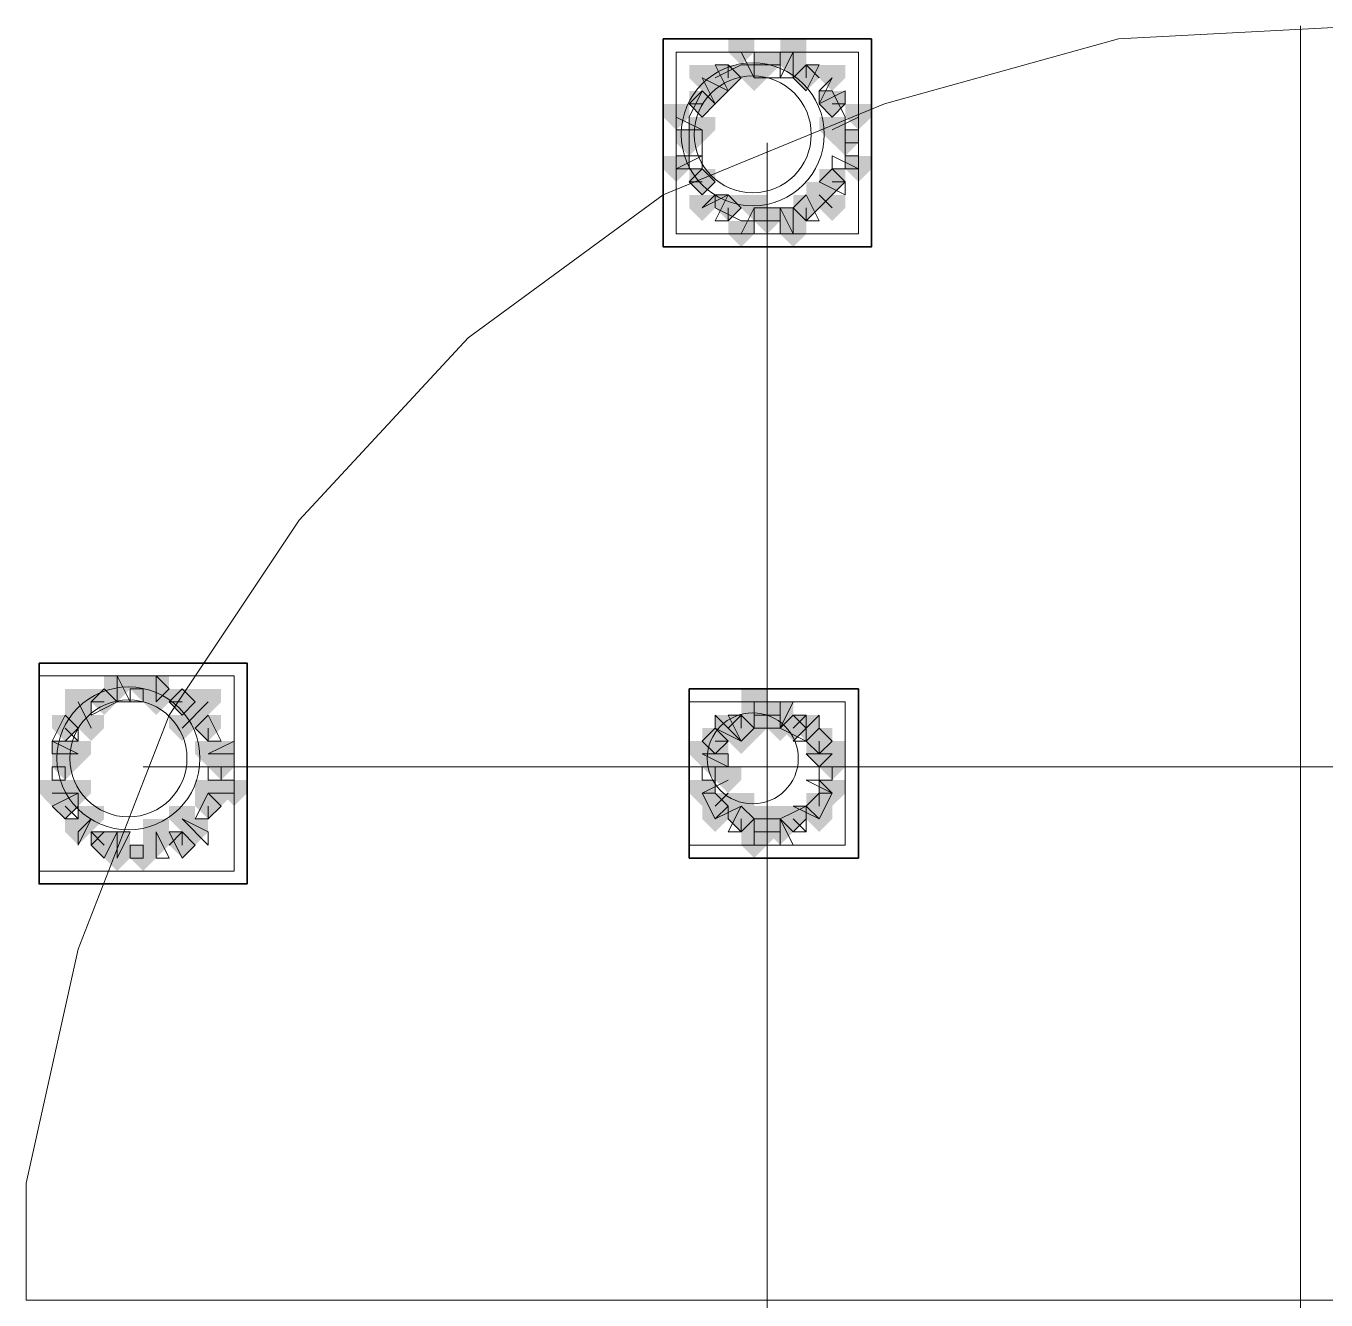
# Model space of a CAD drawing. Header units: millimetres. Extents: x 2315 to 4619, y 1334 to 1897.
# Drawn here: x 3690.04 to 3696.15, y 1554.71 to 1560.69 of the extents above; entities that cross this region are included whole.
import ezdxf

# ---------------------------------------------------------------- set-up
doc = ezdxf.new("R2010")
doc.units = ezdxf.units.MM
for name, color, linetype, true_color in [('PDF_10', 7, 'Continuous', 0x00b85c), ('PDF_AXIS', 7, 'Continuous', 0x00b85c), ('PDF_柱构件', 7, 'Continuous', 0x00b85c), ('PDF_转运站初步方案', 7, 'Continuous', 0x00b85c)]:
    doc.layers.add(name, color=color, linetype=linetype, true_color=true_color)
doc.layers.add('PDF_中心线层', color=1, linetype='Continuous')
doc.layers.add('PDF_粗实线层', color=7, linetype='Continuous')

msp = doc.modelspace()

# ---------------------------------------------------------------- hatches: boundary and pattern name
at = {"layer": 'PDF_10', "transparency": 33554559}
for points in [[(3693.524, 1560.5703), (3693.4629, 1560.5703), (3693.4629, 1560.5093), (3693.524, 1560.4482), (3693.5851, 1560.5093), (3693.5851, 1560.5703)], [(3693.524, 1560.5703), (3693.4629, 1560.5703), (3693.4629, 1560.5093), (3693.524, 1560.4482), (3693.5851, 1560.5093), (3693.5851, 1560.5703)], [(3693.524, 1560.5703), (3693.4629, 1560.5703), (3693.4629, 1560.5093), (3693.524, 1560.4482), (3693.5851, 1560.5093), (3693.5851, 1560.5703)], [(3693.3408, 1560.5093), (3693.2797, 1560.5093), (3693.2797, 1560.4482), (3693.3408, 1560.3871), (3693.4018, 1560.4482), (3693.4018, 1560.5093)], [(3693.3408, 1560.5093), (3693.2797, 1560.5093), (3693.2797, 1560.4482), (3693.3408, 1560.3871), (3693.4018, 1560.4482), (3693.4018, 1560.5093)], [(3693.7072, 1560.5093), (3693.6462, 1560.5093), (3693.6462, 1560.4482), (3693.7072, 1560.3871), (3693.7683, 1560.4482), (3693.7683, 1560.5093)], [(3693.7072, 1560.5093), (3693.6462, 1560.5093), (3693.6462, 1560.4482), (3693.7072, 1560.3871), (3693.7683, 1560.4482), (3693.7683, 1560.5093)], [(3693.2186, 1560.3871), (3693.1575, 1560.3871), (3693.1575, 1560.326), (3693.2186, 1560.2649), (3693.2797, 1560.326), (3693.2797, 1560.3871)], [(3693.2186, 1560.3871), (3693.1575, 1560.3871), (3693.1575, 1560.326), (3693.2186, 1560.2649), (3693.2797, 1560.326), (3693.2797, 1560.3871)], [(3693.8294, 1560.3871), (3693.7683, 1560.3871), (3693.7683, 1560.326), (3693.8294, 1560.2649), (3693.8905, 1560.326), (3693.8905, 1560.3871)], [(3693.8294, 1560.3871), (3693.7683, 1560.3871), (3693.7683, 1560.326), (3693.8294, 1560.2649), (3693.8905, 1560.326), (3693.8905, 1560.3871)], [(3693.1575, 1560.2039), (3693.0964, 1560.2039), (3693.0964, 1560.1428), (3693.1575, 1560.0817), (3693.2186, 1560.1428), (3693.2186, 1560.2039)], [(3693.1575, 1560.2039), (3693.0964, 1560.2039), (3693.0964, 1560.1428), (3693.1575, 1560.0817), (3693.2186, 1560.1428), (3693.2186, 1560.2039)], [(3693.1575, 1560.2039), (3693.0964, 1560.2039), (3693.0964, 1560.1428), (3693.1575, 1560.0817), (3693.2186, 1560.1428), (3693.2186, 1560.2039)], [(3693.8905, 1560.2039), (3693.8294, 1560.2039), (3693.8294, 1560.1428), (3693.8905, 1560.0817), (3693.9516, 1560.1428), (3693.9516, 1560.2039)], [(3693.8905, 1560.2039), (3693.8294, 1560.2039), (3693.8294, 1560.1428), (3693.8905, 1560.0817), (3693.9516, 1560.1428), (3693.9516, 1560.2039)], [(3693.2186, 1560.0206), (3693.1575, 1560.0206), (3693.1575, 1559.9595), (3693.2186, 1559.8985), (3693.2797, 1559.9595), (3693.2797, 1560.0206)], [(3693.2186, 1560.0206), (3693.1575, 1560.0206), (3693.1575, 1559.9595), (3693.2186, 1559.8985), (3693.2797, 1559.9595), (3693.2797, 1560.0206)], [(3693.8294, 1560.0206), (3693.7683, 1560.0206), (3693.7683, 1559.9595), (3693.8294, 1559.8985), (3693.8905, 1559.9595), (3693.8905, 1560.0206)], [(3693.8294, 1560.0206), (3693.7683, 1560.0206), (3693.7683, 1559.9595), (3693.8294, 1559.8985), (3693.8905, 1559.9595), (3693.8905, 1560.0206)], [(3693.3408, 1559.8985), (3693.2797, 1559.8985), (3693.2797, 1559.8374), (3693.3408, 1559.7763), (3693.4018, 1559.8374), (3693.4018, 1559.8985)], [(3693.3408, 1559.8985), (3693.2797, 1559.8985), (3693.2797, 1559.8374), (3693.3408, 1559.7763), (3693.4018, 1559.8374), (3693.4018, 1559.8985)], [(3693.7072, 1559.8985), (3693.6462, 1559.8985), (3693.6462, 1559.8374), (3693.7072, 1559.7763), (3693.7683, 1559.8374), (3693.7683, 1559.8985)], [(3693.7072, 1559.8985), (3693.6462, 1559.8985), (3693.6462, 1559.8374), (3693.7072, 1559.7763), (3693.7683, 1559.8374), (3693.7683, 1559.8985)], [(3693.524, 1559.8374), (3693.4629, 1559.8374), (3693.4629, 1559.7763), (3693.524, 1559.7152), (3693.5851, 1559.7763), (3693.5851, 1559.8374)], [(3693.524, 1559.8374), (3693.4629, 1559.8374), (3693.4629, 1559.7763), (3693.524, 1559.7152), (3693.5851, 1559.7763), (3693.5851, 1559.8374)], [(3690.5921, 1557.6385), (3690.531, 1557.6385), (3690.531, 1557.5774), (3690.5921, 1557.5163), (3690.6532, 1557.5774), (3690.6532, 1557.6385)], [(3690.5921, 1557.6385), (3690.531, 1557.6385), (3690.531, 1557.5774), (3690.5921, 1557.5163), (3690.6532, 1557.5774), (3690.6532, 1557.6385)], [(3690.4089, 1557.5774), (3690.3478, 1557.5774), (3690.3478, 1557.5163), (3690.4089, 1557.4552), (3690.47, 1557.5163), (3690.47, 1557.5774)], [(3690.4089, 1557.5774), (3690.3478, 1557.5774), (3690.3478, 1557.5163), (3690.4089, 1557.4552), (3690.47, 1557.5163), (3690.47, 1557.5774)], [(3690.7754, 1557.5774), (3690.7143, 1557.5774), (3690.7143, 1557.5163), (3690.7754, 1557.4552), (3690.8364, 1557.5163), (3690.8364, 1557.5774)], [(3690.7754, 1557.5774), (3690.7143, 1557.5774), (3690.7143, 1557.5163), (3690.7754, 1557.4552), (3690.8364, 1557.5163), (3690.8364, 1557.5774)], [(3690.7754, 1557.5774), (3690.7143, 1557.5774), (3690.7143, 1557.5163), (3690.7754, 1557.4552), (3690.8364, 1557.5163), (3690.8364, 1557.5774)], [(3693.524, 1557.5163), (3693.4629, 1557.5163), (3693.4629, 1557.4552), (3693.524, 1557.3941), (3693.5851, 1557.4552), (3693.5851, 1557.5163)], [(3693.524, 1557.5163), (3693.4629, 1557.5163), (3693.4629, 1557.4552), (3693.524, 1557.3941), (3693.5851, 1557.4552), (3693.5851, 1557.5163)], [(3693.524, 1557.5163), (3693.4629, 1557.5163), (3693.4629, 1557.4552), (3693.524, 1557.3941), (3693.5851, 1557.4552), (3693.5851, 1557.5163)], [(3690.2256, 1557.4552), (3690.1645, 1557.4552), (3690.1645, 1557.3941), (3690.2256, 1557.333), (3690.2867, 1557.3941), (3690.2867, 1557.4552)], [(3690.2256, 1557.4552), (3690.1645, 1557.4552), (3690.1645, 1557.3941), (3690.2256, 1557.333), (3690.2867, 1557.3941), (3690.2867, 1557.4552)], [(3690.8975, 1557.4552), (3690.8364, 1557.4552), (3690.8364, 1557.3941), (3690.8975, 1557.333), (3690.9586, 1557.3941), (3690.9586, 1557.4552)], [(3690.8975, 1557.4552), (3690.8364, 1557.4552), (3690.8364, 1557.3941), (3690.8975, 1557.333), (3690.9586, 1557.3941), (3690.9586, 1557.4552)], [(3693.4018, 1557.4552), (3693.3408, 1557.4552), (3693.3408, 1557.3941), (3693.4018, 1557.333), (3693.4629, 1557.3941), (3693.4629, 1557.4552)], [(3693.4018, 1557.4552), (3693.3408, 1557.4552), (3693.3408, 1557.3941), (3693.4018, 1557.333), (3693.4629, 1557.3941), (3693.4629, 1557.4552)], [(3693.6462, 1557.4552), (3693.5851, 1557.4552), (3693.5851, 1557.3941), (3693.6462, 1557.333), (3693.7072, 1557.3941), (3693.7072, 1557.4552)], [(3693.6462, 1557.4552), (3693.5851, 1557.4552), (3693.5851, 1557.3941), (3693.6462, 1557.333), (3693.7072, 1557.3941), (3693.7072, 1557.4552)], [(3693.2797, 1557.3941), (3693.2186, 1557.3941), (3693.2186, 1557.333), (3693.2797, 1557.272), (3693.3408, 1557.333), (3693.3408, 1557.3941)], [(3693.2797, 1557.3941), (3693.2186, 1557.3941), (3693.2186, 1557.333), (3693.2797, 1557.272), (3693.3408, 1557.333), (3693.3408, 1557.3941)], [(3693.7683, 1557.3941), (3693.7072, 1557.3941), (3693.7072, 1557.333), (3693.7683, 1557.272), (3693.8294, 1557.333), (3693.8294, 1557.3941)], [(3693.7683, 1557.3941), (3693.7072, 1557.3941), (3693.7072, 1557.333), (3693.7683, 1557.272), (3693.8294, 1557.333), (3693.8294, 1557.3941)], [(3693.7683, 1557.3941), (3693.7072, 1557.3941), (3693.7072, 1557.333), (3693.7683, 1557.272), (3693.8294, 1557.333), (3693.8294, 1557.3941)], [(3690.2256, 1557.272), (3690.1645, 1557.272), (3690.1645, 1557.2109), (3690.2256, 1557.1498), (3690.2867, 1557.2109), (3690.2867, 1557.272)], [(3690.2256, 1557.272), (3690.1645, 1557.272), (3690.1645, 1557.2109), (3690.2256, 1557.1498), (3690.2867, 1557.2109), (3690.2867, 1557.272)], [(3690.9586, 1557.272), (3690.8975, 1557.272), (3690.8975, 1557.2109), (3690.9586, 1557.1498), (3691.0197, 1557.2109), (3691.0197, 1557.272)], [(3690.9586, 1557.272), (3690.8975, 1557.272), (3690.8975, 1557.2109), (3690.9586, 1557.1498), (3691.0197, 1557.2109), (3691.0197, 1557.272)], [(3693.2797, 1557.272), (3693.2186, 1557.272), (3693.2186, 1557.2109), (3693.2797, 1557.1498), (3693.3408, 1557.2109), (3693.3408, 1557.272)], [(3693.2797, 1557.272), (3693.2186, 1557.272), (3693.2186, 1557.2109), (3693.2797, 1557.1498), (3693.3408, 1557.2109), (3693.3408, 1557.272)], [(3693.8294, 1557.272), (3693.7683, 1557.272), (3693.7683, 1557.2109), (3693.8294, 1557.1498), (3693.8905, 1557.2109), (3693.8905, 1557.272)], [(3693.8294, 1557.272), (3693.7683, 1557.272), (3693.7683, 1557.2109), (3693.8294, 1557.1498), (3693.8905, 1557.2109), (3693.8905, 1557.272)], [(3690.2256, 1557.0887), (3690.1645, 1557.0887), (3690.1645, 1557.0276), (3690.2256, 1556.9666), (3690.2867, 1557.0276), (3690.2867, 1557.0887)], [(3690.2256, 1557.0887), (3690.1645, 1557.0887), (3690.1645, 1557.0276), (3690.2256, 1556.9666), (3690.2867, 1557.0276), (3690.2867, 1557.0887)], [(3690.8975, 1557.0887), (3690.8364, 1557.0887), (3690.8364, 1557.0276), (3690.8975, 1556.9666), (3690.9586, 1557.0276), (3690.9586, 1557.0887)], [(3690.8975, 1557.0887), (3690.8364, 1557.0887), (3690.8364, 1557.0276), (3690.8975, 1556.9666), (3690.9586, 1557.0276), (3690.9586, 1557.0887)], [(3693.2797, 1557.0887), (3693.2186, 1557.0887), (3693.2186, 1557.0276), (3693.2797, 1556.9666), (3693.3408, 1557.0276), (3693.3408, 1557.0887)], [(3693.2797, 1557.0887), (3693.2186, 1557.0887), (3693.2186, 1557.0276), (3693.2797, 1556.9666), (3693.3408, 1557.0276), (3693.3408, 1557.0887)], [(3693.7683, 1557.0887), (3693.7072, 1557.0887), (3693.7072, 1557.0276), (3693.7683, 1556.9666), (3693.8294, 1557.0276), (3693.8294, 1557.0887)], [(3693.7683, 1557.0887), (3693.7072, 1557.0887), (3693.7072, 1557.0276), (3693.7683, 1556.9666), (3693.8294, 1557.0276), (3693.8294, 1557.0887)], [(3693.4018, 1557.0276), (3693.3408, 1557.0276), (3693.3408, 1556.9666), (3693.4018, 1556.9055), (3693.4629, 1556.9666), (3693.4629, 1557.0276)], [(3693.4018, 1557.0276), (3693.3408, 1557.0276), (3693.3408, 1556.9666), (3693.4018, 1556.9055), (3693.4629, 1556.9666), (3693.4629, 1557.0276)], [(3693.6462, 1557.0276), (3693.5851, 1557.0276), (3693.5851, 1556.9666), (3693.6462, 1556.9055), (3693.7072, 1556.9666), (3693.7072, 1557.0276)], [(3693.6462, 1557.0276), (3693.5851, 1557.0276), (3693.5851, 1556.9666), (3693.6462, 1556.9055), (3693.7072, 1556.9666), (3693.7072, 1557.0276)], [(3693.524, 1556.9666), (3693.4629, 1556.9666), (3693.4629, 1556.9055), (3693.524, 1556.8444), (3693.5851, 1556.9055), (3693.5851, 1556.9666)], [(3693.524, 1556.9666), (3693.4629, 1556.9666), (3693.4629, 1556.9055), (3693.524, 1556.8444), (3693.5851, 1556.9055), (3693.5851, 1556.9666)], [(3693.524, 1556.9666), (3693.4629, 1556.9666), (3693.4629, 1556.9055), (3693.524, 1556.8444), (3693.5851, 1556.9055), (3693.5851, 1556.9666)], [(3690.4089, 1556.9055), (3690.3478, 1556.9055), (3690.3478, 1556.8444), (3690.4089, 1556.7833), (3690.47, 1556.8444), (3690.47, 1556.9055)], [(3690.4089, 1556.9055), (3690.3478, 1556.9055), (3690.3478, 1556.8444), (3690.4089, 1556.7833), (3690.47, 1556.8444), (3690.47, 1556.9055)], [(3690.7754, 1556.9055), (3690.7143, 1556.9055), (3690.7143, 1556.8444), (3690.7754, 1556.7833), (3690.8364, 1556.8444), (3690.8364, 1556.9055)], [(3690.7754, 1556.9055), (3690.7143, 1556.9055), (3690.7143, 1556.8444), (3690.7754, 1556.7833), (3690.8364, 1556.8444), (3690.8364, 1556.9055)], [(3690.5921, 1556.8444), (3690.531, 1556.8444), (3690.531, 1556.7833), (3690.5921, 1556.7222), (3690.6532, 1556.7833), (3690.6532, 1556.8444)], [(3690.5921, 1556.8444), (3690.531, 1556.8444), (3690.531, 1556.7833), (3690.5921, 1556.7222), (3690.6532, 1556.7833), (3690.6532, 1556.8444)]]:
    msp.add_hatch(color=256, dxfattribs=at).paths.add_polyline_path(points)
at = {"layer": 'PDF_柱构件', "transparency": 33554559}
for points in [[(3693.4018, 1560.6314), (3693.3408, 1560.6314), (3693.3408, 1560.5703), (3693.4018, 1560.5093), (3693.4629, 1560.5703), (3693.4629, 1560.6314)], [(3693.6462, 1560.6314), (3693.5851, 1560.6314), (3693.5851, 1560.5703), (3693.6462, 1560.5093), (3693.7072, 1560.5703), (3693.7072, 1560.6314)], [(3693.6462, 1560.5703), (3693.5851, 1560.5703), (3693.5851, 1560.5093), (3693.6462, 1560.4482), (3693.7072, 1560.5093), (3693.7072, 1560.5703)], [(3693.2186, 1560.5093), (3693.1575, 1560.5093), (3693.1575, 1560.4482), (3693.2186, 1560.3871), (3693.2797, 1560.4482), (3693.2797, 1560.5093)], [(3693.4629, 1560.5093), (3693.4018, 1560.5093), (3693.4018, 1560.4482), (3693.4629, 1560.3871), (3693.524, 1560.4482), (3693.524, 1560.5093)], [(3693.8294, 1560.5093), (3693.7683, 1560.5093), (3693.7683, 1560.4482), (3693.8294, 1560.3871), (3693.8905, 1560.4482), (3693.8905, 1560.5093)], [(3693.2797, 1560.4482), (3693.2186, 1560.4482), (3693.2186, 1560.3871), (3693.2797, 1560.326), (3693.3408, 1560.3871), (3693.3408, 1560.4482)], [(3693.0964, 1560.326), (3693.0354, 1560.326), (3693.0354, 1560.2649), (3693.0964, 1560.2039), (3693.1575, 1560.2649), (3693.1575, 1560.326)], [(3693.9516, 1560.326), (3693.8905, 1560.326), (3693.8905, 1560.2649), (3693.9516, 1560.2039), (3694.0127, 1560.2649), (3694.0127, 1560.326)], [(3693.2186, 1560.2649), (3693.1575, 1560.2649), (3693.1575, 1560.2039), (3693.2186, 1560.1428), (3693.2797, 1560.2039), (3693.2797, 1560.2649)], [(3693.8294, 1560.2649), (3693.7683, 1560.2649), (3693.7683, 1560.2039), (3693.8294, 1560.1428), (3693.8905, 1560.2039), (3693.8905, 1560.2649)], [(3693.0964, 1560.0817), (3693.0354, 1560.0817), (3693.0354, 1560.0206), (3693.0964, 1559.9595), (3693.1575, 1560.0206), (3693.1575, 1560.0817)], [(3693.9516, 1560.0817), (3693.8905, 1560.0817), (3693.8905, 1560.0206), (3693.9516, 1559.9595), (3694.0127, 1560.0206), (3694.0127, 1560.0817)], [(3693.7683, 1559.9595), (3693.7072, 1559.9595), (3693.7072, 1559.8985), (3693.7683, 1559.8374), (3693.8294, 1559.8985), (3693.8294, 1559.9595)], [(3693.2186, 1559.8985), (3693.1575, 1559.8985), (3693.1575, 1559.8374), (3693.2186, 1559.7763), (3693.2797, 1559.8374), (3693.2797, 1559.8985)], [(3693.4629, 1559.8985), (3693.4018, 1559.8985), (3693.4018, 1559.8374), (3693.4629, 1559.7763), (3693.524, 1559.8374), (3693.524, 1559.8985)], [(3693.8294, 1559.8985), (3693.7683, 1559.8985), (3693.7683, 1559.8374), (3693.8294, 1559.7763), (3693.8905, 1559.8374), (3693.8905, 1559.8985)], [(3693.6462, 1559.8374), (3693.5851, 1559.8374), (3693.5851, 1559.7763), (3693.6462, 1559.7152), (3693.7072, 1559.7763), (3693.7072, 1559.8374)], [(3693.4018, 1559.7763), (3693.3408, 1559.7763), (3693.3408, 1559.7152), (3693.4018, 1559.6541), (3693.4629, 1559.7152), (3693.4629, 1559.7763)], [(3693.6462, 1559.7763), (3693.5851, 1559.7763), (3693.5851, 1559.7152), (3693.6462, 1559.6541), (3693.7072, 1559.7152), (3693.7072, 1559.7763)], [(3690.47, 1557.6385), (3690.4089, 1557.6385), (3690.4089, 1557.5774), (3690.47, 1557.5163), (3690.531, 1557.5774), (3690.531, 1557.6385)], [(3690.6532, 1557.6385), (3690.5921, 1557.6385), (3690.5921, 1557.5774), (3690.6532, 1557.5163), (3690.7143, 1557.5774), (3690.7143, 1557.6385)], [(3690.2867, 1557.5774), (3690.2256, 1557.5774), (3690.2256, 1557.5163), (3690.2867, 1557.4552), (3690.3478, 1557.5163), (3690.3478, 1557.5774)], [(3690.6532, 1557.5774), (3690.5921, 1557.5774), (3690.5921, 1557.5163), (3690.6532, 1557.4552), (3690.7143, 1557.5163), (3690.7143, 1557.5774)], [(3690.8975, 1557.5774), (3690.8364, 1557.5774), (3690.8364, 1557.5163), (3690.8975, 1557.4552), (3690.9586, 1557.5163), (3690.9586, 1557.5774)], [(3693.4629, 1557.5774), (3693.4018, 1557.5774), (3693.4018, 1557.5163), (3693.4629, 1557.4552), (3693.524, 1557.5163), (3693.524, 1557.5774)], [(3690.2867, 1557.5163), (3690.2256, 1557.5163), (3690.2256, 1557.4552), (3690.2867, 1557.3941), (3690.3478, 1557.4552), (3690.3478, 1557.5163)], [(3690.8364, 1557.5163), (3690.7754, 1557.5163), (3690.7754, 1557.4552), (3690.8364, 1557.3941), (3690.8975, 1557.4552), (3690.8975, 1557.5163)], [(3693.4629, 1557.5163), (3693.4018, 1557.5163), (3693.4018, 1557.4552), (3693.4629, 1557.3941), (3693.524, 1557.4552), (3693.524, 1557.5163)], [(3693.5851, 1557.5163), (3693.524, 1557.5163), (3693.524, 1557.4552), (3693.5851, 1557.3941), (3693.6462, 1557.4552), (3693.6462, 1557.5163)], [(3690.3478, 1557.4552), (3690.2867, 1557.4552), (3690.2867, 1557.3941), (3690.3478, 1557.333), (3690.4089, 1557.3941), (3690.4089, 1557.4552)], [(3690.7754, 1557.4552), (3690.7143, 1557.4552), (3690.7143, 1557.3941), (3690.7754, 1557.333), (3690.8364, 1557.3941), (3690.8364, 1557.4552)], [(3693.3408, 1557.4552), (3693.2797, 1557.4552), (3693.2797, 1557.3941), (3693.3408, 1557.333), (3693.4018, 1557.3941), (3693.4018, 1557.4552)], [(3693.4629, 1557.4552), (3693.4018, 1557.4552), (3693.4018, 1557.3941), (3693.4629, 1557.333), (3693.524, 1557.3941), (3693.524, 1557.4552)], [(3693.5851, 1557.4552), (3693.524, 1557.4552), (3693.524, 1557.3941), (3693.5851, 1557.333), (3693.6462, 1557.3941), (3693.6462, 1557.4552)], [(3693.7072, 1557.4552), (3693.6462, 1557.4552), (3693.6462, 1557.3941), (3693.7072, 1557.333), (3693.7683, 1557.3941), (3693.7683, 1557.4552)], [(3693.4018, 1557.3941), (3693.3408, 1557.3941), (3693.3408, 1557.333), (3693.4018, 1557.272), (3693.4629, 1557.333), (3693.4629, 1557.3941)], [(3690.2256, 1557.333), (3690.1645, 1557.333), (3690.1645, 1557.272), (3690.2256, 1557.2109), (3690.2867, 1557.272), (3690.2867, 1557.333)], [(3690.2867, 1557.333), (3690.2256, 1557.333), (3690.2256, 1557.272), (3690.2867, 1557.2109), (3690.3478, 1557.272), (3690.3478, 1557.333)], [(3690.8975, 1557.333), (3690.8364, 1557.333), (3690.8364, 1557.272), (3690.8975, 1557.2109), (3690.9586, 1557.272), (3690.9586, 1557.333)], [(3690.9586, 1557.333), (3690.8975, 1557.333), (3690.8975, 1557.272), (3690.9586, 1557.2109), (3691.0197, 1557.272), (3691.0197, 1557.333)], [(3693.2186, 1557.333), (3693.1575, 1557.333), (3693.1575, 1557.272), (3693.2186, 1557.2109), (3693.2797, 1557.272), (3693.2797, 1557.333)], [(3693.2797, 1557.333), (3693.2186, 1557.333), (3693.2186, 1557.272), (3693.2797, 1557.2109), (3693.3408, 1557.272), (3693.3408, 1557.333)], [(3693.7683, 1557.333), (3693.7072, 1557.333), (3693.7072, 1557.272), (3693.7683, 1557.2109), (3693.8294, 1557.272), (3693.8294, 1557.333)], [(3693.8294, 1557.333), (3693.7683, 1557.333), (3693.7683, 1557.272), (3693.8294, 1557.2109), (3693.8905, 1557.272), (3693.8905, 1557.333)], [(3693.3408, 1557.2109), (3693.2797, 1557.2109), (3693.2797, 1557.1498), (3693.3408, 1557.0887), (3693.4018, 1557.1498), (3693.4018, 1557.2109)], [(3690.1645, 1557.1498), (3690.1035, 1557.1498), (3690.1035, 1557.0887), (3690.1645, 1557.0276), (3690.2256, 1557.0887), (3690.2256, 1557.1498)], [(3690.2256, 1557.1498), (3690.1645, 1557.1498), (3690.1645, 1557.0887), (3690.2256, 1557.0276), (3690.2867, 1557.0887), (3690.2867, 1557.1498)], [(3690.2867, 1557.1498), (3690.2256, 1557.1498), (3690.2256, 1557.0887), (3690.2867, 1557.0276), (3690.3478, 1557.0887), (3690.3478, 1557.1498)], [(3690.8975, 1557.1498), (3690.8364, 1557.1498), (3690.8364, 1557.0887), (3690.8975, 1557.0276), (3690.9586, 1557.0887), (3690.9586, 1557.1498)], [(3690.9586, 1557.1498), (3690.8975, 1557.1498), (3690.8975, 1557.0887), (3690.9586, 1557.0276), (3691.0197, 1557.0887), (3691.0197, 1557.1498)], [(3691.0197, 1557.1498), (3690.9586, 1557.1498), (3690.9586, 1557.0887), (3691.0197, 1557.0276), (3691.0808, 1557.0887), (3691.0808, 1557.1498)], [(3693.2186, 1557.1498), (3693.1575, 1557.1498), (3693.1575, 1557.0887), (3693.2186, 1557.0276), (3693.2797, 1557.0887), (3693.2797, 1557.1498)], [(3693.8294, 1557.1498), (3693.7683, 1557.1498), (3693.7683, 1557.0887), (3693.8294, 1557.0276), (3693.8905, 1557.0887), (3693.8905, 1557.1498)], [(3693.4018, 1557.0887), (3693.3408, 1557.0887), (3693.3408, 1557.0276), (3693.4018, 1556.9666), (3693.4629, 1557.0276), (3693.4629, 1557.0887)], [(3690.3478, 1557.0276), (3690.2867, 1557.0276), (3690.2867, 1556.9666), (3690.3478, 1556.9055), (3690.4089, 1556.9666), (3690.4089, 1557.0276)], [(3690.7754, 1557.0276), (3690.7143, 1557.0276), (3690.7143, 1556.9666), (3690.7754, 1556.9055), (3690.8364, 1556.9666), (3690.8364, 1557.0276)], [(3693.2797, 1557.0276), (3693.2186, 1557.0276), (3693.2186, 1556.9666), (3693.2797, 1556.9055), (3693.3408, 1556.9666), (3693.3408, 1557.0276)], [(3693.4629, 1557.0276), (3693.4018, 1557.0276), (3693.4018, 1556.9666), (3693.4629, 1556.9055), (3693.524, 1556.9666), (3693.524, 1557.0276)], [(3693.5851, 1557.0276), (3693.524, 1557.0276), (3693.524, 1556.9666), (3693.5851, 1556.9055), (3693.6462, 1556.9666), (3693.6462, 1557.0276)], [(3693.7683, 1557.0276), (3693.7072, 1557.0276), (3693.7072, 1556.9666), (3693.7683, 1556.9055), (3693.8294, 1556.9666), (3693.8294, 1557.0276)], [(3690.2867, 1556.9666), (3690.2256, 1556.9666), (3690.2256, 1556.9055), (3690.2867, 1556.8444), (3690.3478, 1556.9055), (3690.3478, 1556.9666)], [(3690.6532, 1556.9666), (3690.5921, 1556.9666), (3690.5921, 1556.9055), (3690.6532, 1556.8444), (3690.7143, 1556.9055), (3690.7143, 1556.9666)], [(3690.8364, 1556.9666), (3690.7754, 1556.9666), (3690.7754, 1556.9055), (3690.8364, 1556.8444), (3690.8975, 1556.9055), (3690.8975, 1556.9666)], [(3693.4629, 1556.9666), (3693.4018, 1556.9666), (3693.4018, 1556.9055), (3693.4629, 1556.8444), (3693.524, 1556.9055), (3693.524, 1556.9666)], [(3693.5851, 1556.9666), (3693.524, 1556.9666), (3693.524, 1556.9055), (3693.5851, 1556.8444), (3693.6462, 1556.9055), (3693.6462, 1556.9666)], [(3690.47, 1556.9055), (3690.4089, 1556.9055), (3690.4089, 1556.8444), (3690.47, 1556.7833), (3690.531, 1556.8444), (3690.531, 1556.9055)], [(3690.6532, 1556.9055), (3690.5921, 1556.9055), (3690.5921, 1556.8444), (3690.6532, 1556.7833), (3690.7143, 1556.8444), (3690.7143, 1556.9055)], [(3693.4629, 1556.9055), (3693.4018, 1556.9055), (3693.4018, 1556.8444), (3693.4629, 1556.7833), (3693.524, 1556.8444), (3693.524, 1556.9055)], [(3690.47, 1556.8444), (3690.4089, 1556.8444), (3690.4089, 1556.7833), (3690.47, 1556.7222), (3690.531, 1556.7833), (3690.531, 1556.8444)]]:
    msp.add_hatch(color=256, dxfattribs=at).paths.add_polyline_path(points)
at = {"layer": 'PDF_转运站初步方案', "transparency": 33554559}
for points in [[(3693.524, 1560.5703), (3693.4629, 1560.5703), (3693.4629, 1560.5093), (3693.524, 1560.4482), (3693.5851, 1560.5093), (3693.5851, 1560.5703)], [(3693.524, 1560.5703), (3693.4629, 1560.5703), (3693.4629, 1560.5093), (3693.524, 1560.4482), (3693.5851, 1560.5093), (3693.5851, 1560.5703)], [(3693.3408, 1560.5093), (3693.2797, 1560.5093), (3693.2797, 1560.4482), (3693.3408, 1560.3871), (3693.4018, 1560.4482), (3693.4018, 1560.5093)], [(3693.3408, 1560.5093), (3693.2797, 1560.5093), (3693.2797, 1560.4482), (3693.3408, 1560.3871), (3693.4018, 1560.4482), (3693.4018, 1560.5093)], [(3693.7072, 1560.5093), (3693.6462, 1560.5093), (3693.6462, 1560.4482), (3693.7072, 1560.3871), (3693.7683, 1560.4482), (3693.7683, 1560.5093)], [(3693.7072, 1560.5093), (3693.6462, 1560.5093), (3693.6462, 1560.4482), (3693.7072, 1560.3871), (3693.7683, 1560.4482), (3693.7683, 1560.5093)], [(3693.2186, 1560.3871), (3693.1575, 1560.3871), (3693.1575, 1560.326), (3693.2186, 1560.2649), (3693.2797, 1560.326), (3693.2797, 1560.3871)], [(3693.2186, 1560.3871), (3693.1575, 1560.3871), (3693.1575, 1560.326), (3693.2186, 1560.2649), (3693.2797, 1560.326), (3693.2797, 1560.3871)], [(3693.8294, 1560.3871), (3693.7683, 1560.3871), (3693.7683, 1560.326), (3693.8294, 1560.2649), (3693.8905, 1560.326), (3693.8905, 1560.3871)], [(3693.8294, 1560.3871), (3693.7683, 1560.3871), (3693.7683, 1560.326), (3693.8294, 1560.2649), (3693.8905, 1560.326), (3693.8905, 1560.3871)], [(3693.1575, 1560.2039), (3693.0964, 1560.2039), (3693.0964, 1560.1428), (3693.1575, 1560.0817), (3693.2186, 1560.1428), (3693.2186, 1560.2039)], [(3693.1575, 1560.2039), (3693.0964, 1560.2039), (3693.0964, 1560.1428), (3693.1575, 1560.0817), (3693.2186, 1560.1428), (3693.2186, 1560.2039)], [(3693.8905, 1560.2039), (3693.8294, 1560.2039), (3693.8294, 1560.1428), (3693.8905, 1560.0817), (3693.9516, 1560.1428), (3693.9516, 1560.2039)], [(3693.8905, 1560.2039), (3693.8294, 1560.2039), (3693.8294, 1560.1428), (3693.8905, 1560.0817), (3693.9516, 1560.1428), (3693.9516, 1560.2039)], [(3693.2186, 1560.0206), (3693.1575, 1560.0206), (3693.1575, 1559.9595), (3693.2186, 1559.8985), (3693.2797, 1559.9595), (3693.2797, 1560.0206)], [(3693.2186, 1560.0206), (3693.1575, 1560.0206), (3693.1575, 1559.9595), (3693.2186, 1559.8985), (3693.2797, 1559.9595), (3693.2797, 1560.0206)], [(3693.8294, 1560.0206), (3693.7683, 1560.0206), (3693.7683, 1559.9595), (3693.8294, 1559.8985), (3693.8905, 1559.9595), (3693.8905, 1560.0206)], [(3693.8294, 1560.0206), (3693.7683, 1560.0206), (3693.7683, 1559.9595), (3693.8294, 1559.8985), (3693.8905, 1559.9595), (3693.8905, 1560.0206)], [(3693.3408, 1559.8985), (3693.2797, 1559.8985), (3693.2797, 1559.8374), (3693.3408, 1559.7763), (3693.4018, 1559.8374), (3693.4018, 1559.8985)], [(3693.3408, 1559.8985), (3693.2797, 1559.8985), (3693.2797, 1559.8374), (3693.3408, 1559.7763), (3693.4018, 1559.8374), (3693.4018, 1559.8985)], [(3693.7072, 1559.8985), (3693.6462, 1559.8985), (3693.6462, 1559.8374), (3693.7072, 1559.7763), (3693.7683, 1559.8374), (3693.7683, 1559.8985)], [(3693.7072, 1559.8985), (3693.6462, 1559.8985), (3693.6462, 1559.8374), (3693.7072, 1559.7763), (3693.7683, 1559.8374), (3693.7683, 1559.8985)], [(3693.524, 1559.8374), (3693.4629, 1559.8374), (3693.4629, 1559.7763), (3693.524, 1559.7152), (3693.5851, 1559.7763), (3693.5851, 1559.8374)], [(3693.524, 1559.8374), (3693.4629, 1559.8374), (3693.4629, 1559.7763), (3693.524, 1559.7152), (3693.5851, 1559.7763), (3693.5851, 1559.8374)], [(3690.5921, 1557.6385), (3690.531, 1557.6385), (3690.531, 1557.5774), (3690.5921, 1557.5163), (3690.6532, 1557.5774), (3690.6532, 1557.6385)], [(3690.5921, 1557.6385), (3690.531, 1557.6385), (3690.531, 1557.5774), (3690.5921, 1557.5163), (3690.6532, 1557.5774), (3690.6532, 1557.6385)], [(3690.4089, 1557.5774), (3690.3478, 1557.5774), (3690.3478, 1557.5163), (3690.4089, 1557.4552), (3690.47, 1557.5163), (3690.47, 1557.5774)], [(3690.4089, 1557.5774), (3690.3478, 1557.5774), (3690.3478, 1557.5163), (3690.4089, 1557.4552), (3690.47, 1557.5163), (3690.47, 1557.5774)], [(3690.7754, 1557.5774), (3690.7143, 1557.5774), (3690.7143, 1557.5163), (3690.7754, 1557.4552), (3690.8364, 1557.5163), (3690.8364, 1557.5774)], [(3690.7754, 1557.5774), (3690.7143, 1557.5774), (3690.7143, 1557.5163), (3690.7754, 1557.4552), (3690.8364, 1557.5163), (3690.8364, 1557.5774)], [(3693.524, 1557.5163), (3693.4629, 1557.5163), (3693.4629, 1557.4552), (3693.524, 1557.3941), (3693.5851, 1557.4552), (3693.5851, 1557.5163)], [(3693.524, 1557.5163), (3693.4629, 1557.5163), (3693.4629, 1557.4552), (3693.524, 1557.3941), (3693.5851, 1557.4552), (3693.5851, 1557.5163)], [(3690.2256, 1557.4552), (3690.1645, 1557.4552), (3690.1645, 1557.3941), (3690.2256, 1557.333), (3690.2867, 1557.3941), (3690.2867, 1557.4552)], [(3690.2256, 1557.4552), (3690.1645, 1557.4552), (3690.1645, 1557.3941), (3690.2256, 1557.333), (3690.2867, 1557.3941), (3690.2867, 1557.4552)], [(3690.8975, 1557.4552), (3690.8364, 1557.4552), (3690.8364, 1557.3941), (3690.8975, 1557.333), (3690.9586, 1557.3941), (3690.9586, 1557.4552)], [(3690.8975, 1557.4552), (3690.8364, 1557.4552), (3690.8364, 1557.3941), (3690.8975, 1557.333), (3690.9586, 1557.3941), (3690.9586, 1557.4552)], [(3693.4018, 1557.4552), (3693.3408, 1557.4552), (3693.3408, 1557.3941), (3693.4018, 1557.333), (3693.4629, 1557.3941), (3693.4629, 1557.4552)], [(3693.4018, 1557.4552), (3693.3408, 1557.4552), (3693.3408, 1557.3941), (3693.4018, 1557.333), (3693.4629, 1557.3941), (3693.4629, 1557.4552)], [(3693.6462, 1557.4552), (3693.5851, 1557.4552), (3693.5851, 1557.3941), (3693.6462, 1557.333), (3693.7072, 1557.3941), (3693.7072, 1557.4552)], [(3693.6462, 1557.4552), (3693.5851, 1557.4552), (3693.5851, 1557.3941), (3693.6462, 1557.333), (3693.7072, 1557.3941), (3693.7072, 1557.4552)], [(3693.2797, 1557.3941), (3693.2186, 1557.3941), (3693.2186, 1557.333), (3693.2797, 1557.272), (3693.3408, 1557.333), (3693.3408, 1557.3941)], [(3693.2797, 1557.3941), (3693.2186, 1557.3941), (3693.2186, 1557.333), (3693.2797, 1557.272), (3693.3408, 1557.333), (3693.3408, 1557.3941)], [(3693.7683, 1557.3941), (3693.7072, 1557.3941), (3693.7072, 1557.333), (3693.7683, 1557.272), (3693.8294, 1557.333), (3693.8294, 1557.3941)], [(3693.7683, 1557.3941), (3693.7072, 1557.3941), (3693.7072, 1557.333), (3693.7683, 1557.272), (3693.8294, 1557.333), (3693.8294, 1557.3941)], [(3690.2256, 1557.272), (3690.1645, 1557.272), (3690.1645, 1557.2109), (3690.2256, 1557.1498), (3690.2867, 1557.2109), (3690.2867, 1557.272)], [(3690.2256, 1557.272), (3690.1645, 1557.272), (3690.1645, 1557.2109), (3690.2256, 1557.1498), (3690.2867, 1557.2109), (3690.2867, 1557.272)], [(3690.9586, 1557.272), (3690.8975, 1557.272), (3690.8975, 1557.2109), (3690.9586, 1557.1498), (3691.0197, 1557.2109), (3691.0197, 1557.272)], [(3690.9586, 1557.272), (3690.8975, 1557.272), (3690.8975, 1557.2109), (3690.9586, 1557.1498), (3691.0197, 1557.2109), (3691.0197, 1557.272)], [(3693.2797, 1557.272), (3693.2186, 1557.272), (3693.2186, 1557.2109), (3693.2797, 1557.1498), (3693.3408, 1557.2109), (3693.3408, 1557.272)], [(3693.2797, 1557.272), (3693.2186, 1557.272), (3693.2186, 1557.2109), (3693.2797, 1557.1498), (3693.3408, 1557.2109), (3693.3408, 1557.272)], [(3693.8294, 1557.272), (3693.7683, 1557.272), (3693.7683, 1557.2109), (3693.8294, 1557.1498), (3693.8905, 1557.2109), (3693.8905, 1557.272)], [(3693.8294, 1557.272), (3693.7683, 1557.272), (3693.7683, 1557.2109), (3693.8294, 1557.1498), (3693.8905, 1557.2109), (3693.8905, 1557.272)], [(3690.2256, 1557.0887), (3690.1645, 1557.0887), (3690.1645, 1557.0276), (3690.2256, 1556.9666), (3690.2867, 1557.0276), (3690.2867, 1557.0887)], [(3690.2256, 1557.0887), (3690.1645, 1557.0887), (3690.1645, 1557.0276), (3690.2256, 1556.9666), (3690.2867, 1557.0276), (3690.2867, 1557.0887)], [(3690.8975, 1557.0887), (3690.8364, 1557.0887), (3690.8364, 1557.0276), (3690.8975, 1556.9666), (3690.9586, 1557.0276), (3690.9586, 1557.0887)], [(3690.8975, 1557.0887), (3690.8364, 1557.0887), (3690.8364, 1557.0276), (3690.8975, 1556.9666), (3690.9586, 1557.0276), (3690.9586, 1557.0887)], [(3693.2797, 1557.0887), (3693.2186, 1557.0887), (3693.2186, 1557.0276), (3693.2797, 1556.9666), (3693.3408, 1557.0276), (3693.3408, 1557.0887)], [(3693.2797, 1557.0887), (3693.2186, 1557.0887), (3693.2186, 1557.0276), (3693.2797, 1556.9666), (3693.3408, 1557.0276), (3693.3408, 1557.0887)], [(3693.7683, 1557.0887), (3693.7072, 1557.0887), (3693.7072, 1557.0276), (3693.7683, 1556.9666), (3693.8294, 1557.0276), (3693.8294, 1557.0887)], [(3693.7683, 1557.0887), (3693.7072, 1557.0887), (3693.7072, 1557.0276), (3693.7683, 1556.9666), (3693.8294, 1557.0276), (3693.8294, 1557.0887)], [(3693.4018, 1557.0276), (3693.3408, 1557.0276), (3693.3408, 1556.9666), (3693.4018, 1556.9055), (3693.4629, 1556.9666), (3693.4629, 1557.0276)], [(3693.4018, 1557.0276), (3693.3408, 1557.0276), (3693.3408, 1556.9666), (3693.4018, 1556.9055), (3693.4629, 1556.9666), (3693.4629, 1557.0276)], [(3693.6462, 1557.0276), (3693.5851, 1557.0276), (3693.5851, 1556.9666), (3693.6462, 1556.9055), (3693.7072, 1556.9666), (3693.7072, 1557.0276)], [(3693.6462, 1557.0276), (3693.5851, 1557.0276), (3693.5851, 1556.9666), (3693.6462, 1556.9055), (3693.7072, 1556.9666), (3693.7072, 1557.0276)], [(3693.524, 1556.9666), (3693.4629, 1556.9666), (3693.4629, 1556.9055), (3693.524, 1556.8444), (3693.5851, 1556.9055), (3693.5851, 1556.9666)], [(3693.524, 1556.9666), (3693.4629, 1556.9666), (3693.4629, 1556.9055), (3693.524, 1556.8444), (3693.5851, 1556.9055), (3693.5851, 1556.9666)], [(3690.4089, 1556.9055), (3690.3478, 1556.9055), (3690.3478, 1556.8444), (3690.4089, 1556.7833), (3690.47, 1556.8444), (3690.47, 1556.9055)], [(3690.4089, 1556.9055), (3690.3478, 1556.9055), (3690.3478, 1556.8444), (3690.4089, 1556.7833), (3690.47, 1556.8444), (3690.47, 1556.9055)], [(3690.7754, 1556.9055), (3690.7143, 1556.9055), (3690.7143, 1556.8444), (3690.7754, 1556.7833), (3690.8364, 1556.8444), (3690.8364, 1556.9055)], [(3690.7754, 1556.9055), (3690.7143, 1556.9055), (3690.7143, 1556.8444), (3690.7754, 1556.7833), (3690.8364, 1556.8444), (3690.8364, 1556.9055)], [(3690.5921, 1556.8444), (3690.531, 1556.8444), (3690.531, 1556.7833), (3690.5921, 1556.7222), (3690.6532, 1556.7833), (3690.6532, 1556.8444)], [(3690.5921, 1556.8444), (3690.531, 1556.8444), (3690.531, 1556.7833), (3690.5921, 1556.7222), (3690.6532, 1556.7833), (3690.6532, 1556.8444)]]:
    msp.add_hatch(color=256, dxfattribs=at).paths.add_polyline_path(points)

# ---------------------------------------------------------------- linework, layer by layer
at = {"layer": 'PDF_10', "lineweight": 18}
for points in [[(3693.4018, 1560.5093), (3693.2797, 1560.4482)], [(3693.3408, 1560.4482), (3693.3408, 1560.5093)], [(3693.5851, 1560.5093), (3693.4629, 1560.5093)], [(3693.7683, 1560.4482), (3693.7072, 1560.5093), (3693.7072, 1560.4482)], [(3693.2186, 1560.3871), (3693.1575, 1560.2649)], [(3693.8905, 1560.2649), (3693.8294, 1560.3871)], [(3693.2186, 1560.326), (3693.1575, 1560.326)], [(3693.8294, 1560.326), (3693.8905, 1560.326)], [(3693.1575, 1560.2039), (3693.1575, 1560.0817)], [(3693.8905, 1560.0817), (3693.8905, 1560.2039)], [(3693.8905, 1560.1428), (3693.9516, 1560.1428)], [(3693.2186, 1559.9595), (3693.1575, 1559.9595), (3693.2186, 1559.8985)], [(3693.8294, 1559.8985), (3693.8905, 1559.9595), (3693.8294, 1559.9595)], [(3693.2797, 1559.8374), (3693.4018, 1559.7763)], [(3693.3408, 1559.8374), (3693.3408, 1559.7763)], [(3693.7072, 1559.8374), (3693.7072, 1559.7763), (3693.7683, 1559.8374)], [(3693.4629, 1559.7763), (3693.5851, 1559.7763)], [(3693.524, 1559.7763), (3693.524, 1559.7152)], [(3690.531, 1557.5774), (3690.5921, 1557.5774), (3690.5921, 1557.5163)], [(3690.3478, 1557.5163), (3690.4089, 1557.5163), (3690.3478, 1557.5163)], [(3690.7143, 1557.5163), (3690.7754, 1557.5163)], [(3693.3408, 1557.3941), (3693.4018, 1557.4552), (3693.4018, 1557.3941)], [(3693.4629, 1557.4552), (3693.5851, 1557.4552)], [(3693.6462, 1557.4552), (3693.7072, 1557.3941)], [(3693.6462, 1557.3941), (3693.7072, 1557.4552)], [(3690.2256, 1557.333), (3690.2867, 1557.3941)], [(3690.2867, 1557.333), (3690.2256, 1557.3941)], [(3690.8975, 1557.3941), (3690.8975, 1557.333), (3690.8975, 1557.3941)], [(3693.2797, 1557.272), (3693.3408, 1557.333), (3693.2797, 1557.333)], [(3693.7683, 1557.333), (3693.7683, 1557.272)], [(3690.2256, 1557.1498), (3690.2256, 1557.2109), (3690.1645, 1557.2109)], [(3690.8975, 1557.2109), (3690.9586, 1557.2109), (3690.9586, 1557.1498)], [(3693.2797, 1557.1498), (3693.2797, 1557.2109), (3693.2186, 1557.2109)], [(3693.7683, 1557.2109), (3693.8294, 1557.2109), (3693.8294, 1557.1498)], [(3693.3408, 1557.0276), (3693.2797, 1557.0887)], [(3693.3408, 1557.0887), (3693.2797, 1557.0276)], [(3693.7683, 1557.0276), (3693.7683, 1557.0887), (3693.7683, 1557.0276)], [(3690.2867, 1556.9666), (3690.2256, 1557.0276)], [(3690.2867, 1557.0276), (3690.2256, 1556.9666)], [(3690.8975, 1556.9666), (3690.8975, 1557.0276), (3690.8975, 1556.9666)], [(3693.4018, 1556.9666), (3693.4018, 1556.9055), (3693.3408, 1556.9666)], [(3693.7072, 1556.9666), (3693.6462, 1556.9055)], [(3693.6462, 1556.9666), (3693.7072, 1556.9055)], [(3690.4089, 1556.8444), (3690.3478, 1556.9055)], [(3690.4089, 1556.9055), (3690.3478, 1556.8444)], [(3690.7754, 1556.8444), (3690.7754, 1556.9055), (3690.7143, 1556.8444)], [(3693.5851, 1556.9055), (3693.4629, 1556.9055)], [(3690.5921, 1556.8444), (3690.5921, 1556.7833), (3690.531, 1556.7833)]]:
    msp.add_lwpolyline(points, dxfattribs=at)
at = {"layer": 'PDF_AXIS', "lineweight": 18}
for points in [[(3693.9516, 1560.5703), (3693.9516, 1559.7152), (3693.0964, 1559.7152), (3693.0964, 1560.5703)], [(3690.1035, 1557.6385), (3690.1035, 1556.7222), (3691.0197, 1556.7222), (3691.0197, 1557.6385)], [(3693.1575, 1557.5163), (3693.1575, 1556.8444), (3693.8905, 1556.8444), (3693.8905, 1557.5163)]]:
    msp.add_lwpolyline(points, close=True, dxfattribs=at)
at = {"layer": 'PDF_中心线层', "color": 112, "lineweight": 18, "true_color": 0x00b85c}
for points in [[(3690.0424, 1554.7066), (3690.0424, 1555.2563), (3690.2867, 1556.3557), (3690.7143, 1557.4552), (3691.3251, 1558.3714), (3692.1191, 1559.2266), (3693.0354, 1559.8985), (3694.0737, 1560.326), (3695.1732, 1560.6314), (3696.3337, 1560.6925), (3697.4332, 1560.5093), (3698.5327, 1560.1428), (3699.0824, 1559.8374)], [(3693.524, 1549.2093), (3693.524, 1560.1428)], [(3690.5921, 1557.2109), (3701.4646, 1557.2109)], [(3702.0143, 1554.7066), (3690.0424, 1554.7066), (3702.0143, 1554.7066)]]:
    msp.add_lwpolyline(points, dxfattribs=at)
msp.add_lwpolyline([(3696.0283, 1560.6925), (3696.0283, 1548.6595)], close=True, dxfattribs=at)
at = {"layer": 'PDF_柱构件', "lineweight": 18}
for points in [[(3693.4018, 1560.5703), (3693.4629, 1560.4482)], [(3693.5851, 1560.4482), (3693.4629, 1560.4482), (3693.4629, 1560.5703), (3693.5851, 1560.5703)], [(3693.6462, 1560.5703), (3693.6462, 1560.4482), (3693.5851, 1560.4482)], [(3693.4018, 1560.4482), (3693.3408, 1560.3871), (3693.2797, 1560.5093), (3693.3408, 1560.5093)], [(3693.7072, 1560.3871), (3693.6462, 1560.4482), (3693.7072, 1560.5093), (3693.7683, 1560.5093)], [(3693.2186, 1560.4482), (3693.3408, 1560.3871), (3693.2797, 1560.326)], [(3693.8294, 1560.4482), (3693.7683, 1560.326), (3693.7683, 1560.3871)], [(3693.2797, 1560.326), (3693.2186, 1560.2649), (3693.1575, 1560.326), (3693.2186, 1560.3871)], [(3693.8294, 1560.2649), (3693.7683, 1560.326), (3693.8905, 1560.3871), (3693.8905, 1560.326)], [(3693.0964, 1560.2649), (3693.2186, 1560.2039)], [(3693.9516, 1560.2649), (3693.8294, 1560.2039)], [(3693.2186, 1560.2039), (3693.2186, 1560.0817), (3693.0964, 1560.0817), (3693.0964, 1560.2039)], [(3693.8905, 1560.0817), (3693.8905, 1560.2039), (3693.9516, 1560.2039), (3693.9516, 1560.0817)], [(3693.0964, 1560.0206), (3693.2186, 1560.0817), (3693.2186, 1560.0206)], [(3693.9516, 1560.0206), (3693.8294, 1560.0206), (3693.8294, 1560.0817)], [(3693.2186, 1560.0206), (3693.2797, 1559.9595), (3693.2186, 1559.8985), (3693.1575, 1559.9595)], [(3693.7683, 1559.9595), (3693.8294, 1560.0206), (3693.8905, 1559.9595), (3693.8905, 1559.8985)], [(3693.2186, 1559.8374), (3693.2797, 1559.8985), (3693.3408, 1559.8985)], [(3693.3408, 1559.8985), (3693.4018, 1559.8374), (3693.3408, 1559.7763), (3693.2797, 1559.7763)], [(3693.6462, 1559.8374), (3693.7072, 1559.8985), (3693.7683, 1559.7763), (3693.7072, 1559.7763)], [(3693.8294, 1559.8374), (3693.7683, 1559.8985)], [(3693.4018, 1559.7152), (3693.4629, 1559.8374)], [(3693.4629, 1559.8374), (3693.5851, 1559.8374), (3693.5851, 1559.7152), (3693.4629, 1559.7152)], [(3693.6462, 1559.7152), (3693.5851, 1559.8374), (3693.6462, 1559.8374)], [(3690.47, 1557.5774), (3690.47, 1557.5163), (3690.531, 1557.5163), (3690.47, 1557.6385)], [(3690.6532, 1557.6385), (3690.6532, 1557.5163), (3690.7143, 1557.5774)], [(3690.3478, 1557.4552), (3690.47, 1557.5163), (3690.4089, 1557.5774), (3690.3478, 1557.5163)], [(3690.531, 1557.5163), (3690.5921, 1557.5163), (3690.5921, 1557.5774), (3690.531, 1557.5774)], [(3690.7143, 1557.5163), (3690.7754, 1557.4552), (3690.8364, 1557.5163), (3690.7754, 1557.5774)], [(3690.2867, 1557.5163), (3690.3478, 1557.3941)], [(3690.8975, 1557.5163), (3690.7754, 1557.3941)], [(3693.4629, 1557.5163), (3693.4629, 1557.3941)], [(3693.4629, 1557.3941), (3693.5851, 1557.3941), (3693.5851, 1557.5163), (3693.4629, 1557.5163)], [(3693.5851, 1557.5163), (3693.5851, 1557.3941), (3693.6462, 1557.5163)], [(3690.2867, 1557.333), (3690.2867, 1557.3941), (3690.2256, 1557.4552), (3690.1645, 1557.333)], [(3690.8364, 1557.3941), (3690.8975, 1557.333), (3690.9586, 1557.333), (3690.8975, 1557.4552)], [(3693.2797, 1557.3941), (3693.4018, 1557.333), (3693.2797, 1557.4552)], [(3693.4018, 1557.333), (3693.4629, 1557.3941), (3693.4018, 1557.4552), (3693.3408, 1557.4552)], [(3693.5851, 1557.3941), (3693.7072, 1557.333), (3693.7072, 1557.4552), (3693.6462, 1557.4552)], [(3693.7683, 1557.4552), (3693.6462, 1557.333), (3693.7072, 1557.333), (3693.7683, 1557.3941)], [(3693.2797, 1557.272), (3693.3408, 1557.333), (3693.2797, 1557.3941), (3693.2186, 1557.333)], [(3693.7072, 1557.333), (3693.7683, 1557.272), (3693.8294, 1557.333), (3693.7683, 1557.3941)], [(3690.1645, 1557.272), (3690.2867, 1557.272), (3690.1645, 1557.333)], [(3691.0197, 1557.333), (3690.8975, 1557.272), (3691.0197, 1557.272)], [(3693.2186, 1557.272), (3693.3408, 1557.2109), (3693.3408, 1557.272)], [(3693.8294, 1557.272), (3693.7072, 1557.272), (3693.7683, 1557.2109)], [(3690.2256, 1557.1498), (3690.2256, 1557.2109), (3690.1645, 1557.2109), (3690.1645, 1557.1498)], [(3690.8975, 1557.2109), (3690.8975, 1557.1498), (3691.0197, 1557.1498), (3691.0197, 1557.2109)], [(3693.2797, 1557.1498), (3693.2797, 1557.2109), (3693.2186, 1557.2109), (3693.2186, 1557.1498)], [(3693.7683, 1557.2109), (3693.7683, 1557.1498), (3693.8294, 1557.1498), (3693.8294, 1557.2109)], [(3693.2186, 1557.0887), (3693.3408, 1557.1498)], [(3693.8294, 1557.0887), (3693.7683, 1557.1498), (3693.7072, 1557.1498)], [(3690.1645, 1557.0887), (3690.2867, 1557.0887)], [(3690.2867, 1556.9666), (3690.2867, 1557.0887), (3690.1645, 1557.0276), (3690.2256, 1556.9666)], [(3690.8975, 1557.0887), (3690.8364, 1556.9666), (3690.8975, 1556.9666), (3690.9586, 1557.0276)], [(3691.0197, 1557.0887), (3690.8975, 1557.0887)], [(3693.3408, 1557.0276), (3693.2797, 1557.0887), (3693.2186, 1557.0887), (3693.2797, 1556.9666)], [(3693.7683, 1557.0887), (3693.7072, 1557.0276), (3693.7683, 1556.9666), (3693.8294, 1557.0887)], [(3693.2797, 1556.9666), (3693.4018, 1557.0276)], [(3693.4629, 1556.9666), (3693.4018, 1557.0276), (3693.3408, 1556.9055), (3693.4018, 1556.9055)], [(3693.7072, 1557.0276), (3693.5851, 1556.9666), (3693.6462, 1556.9055), (3693.7072, 1556.9055)], [(3693.7683, 1556.9666), (3693.7072, 1557.0276), (3693.6462, 1557.0276)], [(3690.2867, 1556.8444), (3690.3478, 1556.9666), (3690.2867, 1556.9055)], [(3690.8975, 1556.9055), (3690.7754, 1556.9666), (3690.8975, 1556.8444)], [(3693.4629, 1556.8444), (3693.4629, 1556.9666)], [(3693.5851, 1556.9666), (3693.4629, 1556.9666), (3693.4629, 1556.8444), (3693.5851, 1556.8444)], [(3693.6462, 1556.8444), (3693.5851, 1556.9666), (3693.5851, 1556.8444)], [(3690.47, 1556.9055), (3690.3478, 1556.9055), (3690.3478, 1556.8444), (3690.4089, 1556.7833)], [(3690.47, 1556.7833), (3690.531, 1556.9055), (3690.47, 1556.9055)], [(3690.7143, 1556.7833), (3690.6532, 1556.9055), (3690.6532, 1556.7833)], [(3690.7754, 1556.9055), (3690.7143, 1556.9055), (3690.7754, 1556.7833), (3690.8364, 1556.8444)], [(3690.5921, 1556.8444), (3690.531, 1556.8444), (3690.531, 1556.7833), (3690.5921, 1556.7833)]]:
    msp.add_lwpolyline(points, close=True, dxfattribs=at)
for points in [[(3693.4629, 1560.5093), (3693.4018, 1560.5093)], [(3693.8294, 1560.3871), (3693.7683, 1560.3871)], [(3693.1575, 1560.2649), (3693.1575, 1560.2039)], [(3693.8905, 1560.2039), (3693.8905, 1560.2649)], [(3693.1575, 1560.0817), (3693.1575, 1560.0206)], [(3693.8905, 1560.0206), (3693.8905, 1560.0817)], [(3693.2797, 1559.8985), (3693.2797, 1559.8374)], [(3693.7683, 1559.8374), (3693.8294, 1559.8985)], [(3693.4018, 1559.7763), (3693.4629, 1559.7763)], [(3693.2797, 1557.0887), (3693.2797, 1557.1498)], [(3693.7683, 1557.1498), (3693.7683, 1557.0887)], [(3693.3408, 1556.9666), (3693.3408, 1557.0276)], [(3693.7072, 1557.0276), (3693.7072, 1556.9666)]]:
    msp.add_lwpolyline(points, dxfattribs=at)
at = {"layer": 'PDF_粗实线层', "color": 112, "lineweight": 35, "true_color": 0x00b85c}
for points in [[(3694.0127, 1560.6314), (3694.0127, 1559.6541), (3693.0354, 1559.6541), (3693.0354, 1560.6314)], [(3690.1035, 1557.6995), (3690.1035, 1556.6612), (3691.0808, 1556.6612), (3691.0808, 1557.6995)], [(3693.1575, 1557.5774), (3693.9516, 1557.5774), (3693.9516, 1556.7833), (3693.1575, 1556.7833)]]:
    msp.add_lwpolyline(points, close=True, dxfattribs=at)
at = {"layer": 'PDF_转运站初步方案', "lineweight": 18}
for centre, radius in [((3693.4557, 1560.1834), 0.3359), ((3693.4557, 1560.1834), 0.2749), ((3690.5236, 1557.2514), 0.3359), ((3690.5236, 1557.2514), 0.2749), ((3693.4557, 1557.2514), 0.2138), ((3693.4557, 1557.2514), 0.2138)]:
    msp.add_circle(centre, radius, dxfattribs=at)

doc.saveas('drawing.dxf')
